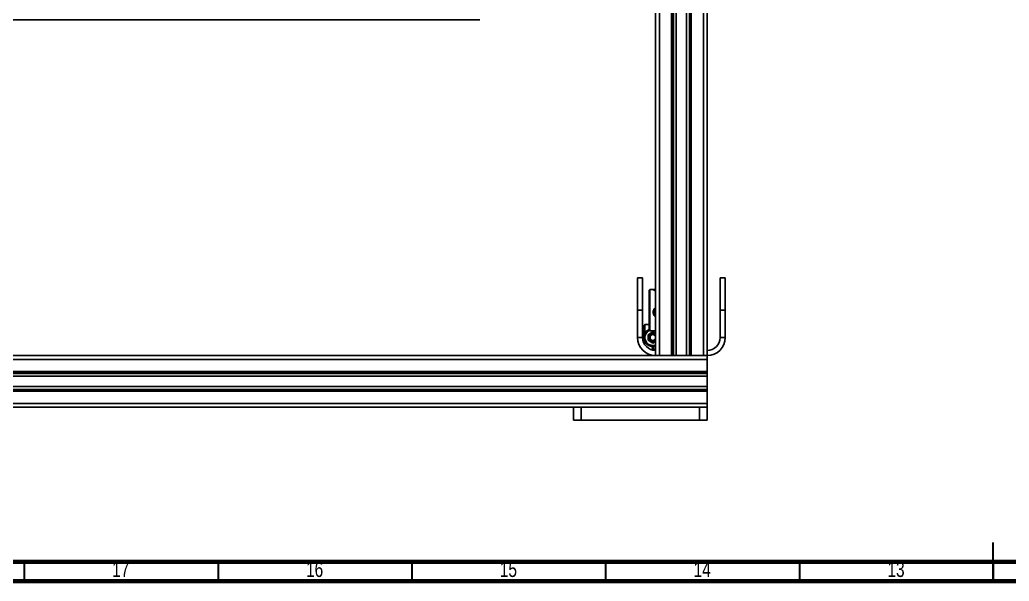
# Model space of a CAD drawing. Header units: millimetres. Extents: x 15 to 1184, y 5 to 1288.
# Drawn here: x 348.4 to 603.6, y 5 to 149.9 of the extents above; entities that cross this region are included whole.
import ezdxf

# ---------------------------------------------------------------- set-up
doc = ezdxf.new("R2010")
doc.units = ezdxf.units.MM
doc.styles.add('SLDTEXTSTYLE1', font='TXT', dxfattribs={"width": 0.75})

msp = doc.modelspace()

# ---------------------------------------------------------------- linework, layer by layer
at = {"color": 7, "linetype": 'Continuous', "lineweight": 25}
for p, q in [((512.38, 307.9), (512.38, 63.24)), ((513.38, 307.9), (513.38, 63.24)), ((516.51, 307.9), (516.51, 63.24)), ((516.64, 307.9), (516.64, 63.24)), ((516.78, 307.9), (516.78, 63.24)), ((516.84, 307.9), (516.84, 63.24)), ((516.98, 307.9), (516.98, 63.24)), ((517.7, 307.9), (517.7, 63.24)), ((520.38, 307.9), (520.38, 63.24)), ((521.11, 307.9), (521.11, 63.24)), ((521.24, 307.9), (521.24, 63.24)), ((521.31, 307.9), (521.31, 63.24)), ((521.44, 307.9), (521.44, 63.24)), ((521.58, 307.9), (521.58, 63.24)), ((524.71, 307.9), (524.71, 63.24)), ((525.71, 278.9), (525.71, 63.24)), ((467.04, 149.9), (280.38, 149.9)), ((509.04, 83.29), (507.71, 83.29)), ((507.71, 74.95), (507.71, 83.29)), ((509.04, 74.95), (509.04, 83.29)), ((530.38, 83.29), (529.04, 83.29)), ((529.04, 74.95), (529.04, 83.29)), ((530.38, 74.95), (530.38, 83.29)), ((510.88, 80.29), (510.71, 80.12)), ((510.71, 80.12), (510.71, 69.79)), ((511.87, 80.29), (510.88, 80.29)), ((510.88, 80.29), (510.88, 69.62)), ((512.2, 80.29), (512.14, 80.26)), ((512.19, 80.29), (512.15, 80.26)), ((507.71, 74.95), (509.04, 74.95)), ((507.71, 67.9), (507.71, 74.95)), ((509.04, 67.9), (509.04, 74.95)), ((512.19, 74.14), (512.34, 73.9)), ((530.38, 74.95), (529.04, 74.95)), ((529.04, 74.95), (529.04, 67.9)), ((530.38, 74.95), (530.38, 67.9)), ((512.34, 73.9), (512.38, 73.84)), ((509.64, 71.24), (509.38, 70.97)), ((509.38, 66.45), (509.38, 70.97)), ((509.64, 71.24), (509.64, 68.99)), ((510.71, 71.24), (509.64, 71.24)), ((510.45, 68.63), (511.71, 69.36)), ((510.71, 69.79), (510.88, 69.62)), ((511.71, 69.06), (510.71, 68.48)), ((510.88, 69.62), (512.38, 69.62)), ((511.71, 69.36), (511.71, 69.06)), ((511.71, 69.36), (512.38, 68.97)), ((512.38, 68.67), (511.71, 69.06)), ((511.71, 68.76), (511.71, 69.06)), ((507.71, 67.9), (509.04, 67.9)), ((509.64, 66.82), (509.64, 66)), ((510.45, 68.63), (510.71, 68.48)), ((510.45, 67.18), (510.45, 68.63)), ((510.71, 67.33), (510.45, 67.18)), ((511.71, 66.45), (510.45, 67.18)), ((510.71, 68.48), (510.71, 67.33)), ((510.71, 68.48), (510.97, 68.33)), ((510.71, 67.33), (510.97, 67.48)), ((510.71, 67.33), (511.71, 66.75)), ((511.71, 68.76), (510.97, 68.33)), ((510.97, 68.33), (510.97, 67.48)), ((510.97, 67.48), (511.71, 67.05)), ((512.38, 68.37), (511.71, 68.76)), ((511.71, 67.05), (512.38, 67.43)), ((511.71, 66.75), (512.38, 67.13)), ((511.71, 66.75), (511.71, 67.05)), ((512.38, 66.83), (511.71, 66.45)), ((511.71, 66.75), (511.71, 66.45)), ((530.38, 67.9), (529.04, 67.9)), ((511.07, 64.84), (511.55, 64.84)), ((511.55, 64.84), (511.55, 65.58)), ((511.55, 64.84), (511.66, 64.65)), ((511.71, 64.64), (511.71, 65.57)), ((511.74, 64.63), (511.86, 64.84)), ((511.86, 64.84), (511.86, 65.58)), ((511.86, 64.84), (512.38, 64.84)), ((525.71, 62.24), (221.71, 62.24)), ((512.38, 63.24), (235.04, 63.24)), ((511.71, 63.28), (511.71, 63.24)), ((513.38, 63.24), (512.38, 63.24)), ((516.51, 63.24), (513.38, 63.24)), ((516.64, 63.24), (516.51, 63.24)), ((516.78, 63.24), (516.64, 63.24)), ((516.84, 63.24), (516.78, 63.24)), ((516.98, 63.24), (516.84, 63.24)), ((521.11, 63.24), (516.98, 63.24)), ((521.24, 63.24), (521.11, 63.24)), ((521.31, 63.24), (521.24, 63.24)), ((521.44, 63.24), (521.31, 63.24)), ((521.58, 63.24), (521.44, 63.24)), ((524.71, 63.24), (521.58, 63.24)), ((525.71, 63.24), (524.71, 63.24)), ((525.71, 63.24), (525.71, 62.24)), ((525.71, 62.24), (525.71, 59.1)), ((525.71, 59.1), (221.71, 59.1)), ((525.71, 58.97), (221.71, 58.97)), ((525.71, 58.84), (221.71, 58.84)), ((525.71, 58.77), (221.71, 58.77)), ((525.71, 59.1), (525.71, 58.97)), ((525.71, 58.97), (525.71, 58.84)), ((525.71, 58.84), (525.71, 58.77)), ((525.71, 58.77), (525.71, 58.64)), ((525.71, 58.64), (221.71, 58.64)), ((525.71, 57.91), (221.71, 57.91)), ((525.71, 58.64), (525.71, 57.91)), ((525.71, 57.91), (525.71, 55.23)), ((525.71, 55.23), (221.71, 55.23)), ((525.71, 54.5), (221.71, 54.5)), ((525.71, 54.37), (221.71, 54.37)), ((525.71, 54.3), (221.71, 54.3)), ((525.71, 54.17), (221.71, 54.17)), ((525.71, 54.04), (221.71, 54.04)), ((525.71, 55.23), (525.71, 54.5)), ((525.71, 54.5), (525.71, 54.37)), ((525.71, 54.37), (525.71, 54.3)), ((525.71, 54.3), (525.71, 54.17)), ((525.71, 54.17), (525.71, 54.04)), ((525.71, 54.04), (525.71, 50.9)), ((525.71, 50.9), (221.71, 50.9)), ((492.21, 49.9), (255.21, 49.9)), ((491.21, 46.57), (491.21, 49.9)), ((492.21, 49.9), (493.21, 49.9)), ((493.21, 49.9), (493.21, 46.57)), ((493.21, 49.9), (523.71, 49.9)), ((523.71, 46.57), (523.71, 49.9)), ((523.71, 49.9), (524.71, 49.9)), ((525.71, 49.9), (524.71, 49.9)), ((525.71, 50.9), (525.71, 49.9)), ((525.71, 49.9), (525.71, 46.57)), ((493.21, 46.57), (491.21, 46.57)), ((493.21, 46.57), (523.71, 46.57)), ((525.71, 46.57), (523.71, 46.57))]:
    msp.add_line(p, q, dxfattribs=at)
at = {"color": 7, "linetype": 'Continuous', "lineweight": 35}
for p, q in [((599.5, 5), (599.5, 15)), ((349.5, 10), (349.5, 5)), ((399.5, 10), (399.5, 5)), ((449.5, 10), (449.5, 5)), ((499.5, 10), (499.5, 5)), ((549.5, 10), (549.5, 5)), ((599.5, 10), (599.5, 5))]:
    msp.add_line(p, q, dxfattribs=at)
at = {"color": 7, "linetype": 'Continuous', "lineweight": 70}
for p, q in [((1179, 10), (20, 10)), ((1184, 5), (15, 5))]:
    msp.add_line(p, q, dxfattribs=at)
at = {"color": 7, "linetype": 'Continuous', "lineweight": 25, "flags": 128}
msp.add_lwpolyline([(512.38, 80.2), (512.26, 80.22), (512.14, 80.26)], dxfattribs=at)
at = {"color": 7, "linetype": 'Continuous', "lineweight": 25}
for centre, radius, start, end in [((512.46, 79.53), 0.804, 95.7321, 108.3648), ((513.2, 74.44), 1.06, 141.2231, 196.4728), ((511.71, 67.9), 2.33, 115.3769, 180), ((512.38, 67.9), 4.67, 180, 270), ((512.38, 67.9), 3.33, 180, 270), ((511.71, 67.9), 2.33, 180, 286.6015), ((525.71, 67.9), 3.33, 270, 0), ((525.71, 67.9), 4.67, 270, 0)]:
    msp.add_arc(centre, radius, start, end, dxfattribs=at)
at = {"color": 8, "linetype": 'Continuous', "lineweight": 25}
for start, end in [(117.4053, 180), (180, 288.8191)]:
    msp.add_arc((511.71, 67.9), 2.07, start, end, dxfattribs=at)
at = {"color": 7, "linetype": 'Continuous', "lineweight": 25}
for points, knots in [([(512.15, 80.27), (512.11, 80.27), (511.96, 80.28), (511.81, 80.29), (511.78, 80.27), (511.76, 80.26)], [0, 0, 0, 0, 0.149818, 0.597037, 1, 1, 1, 1]), ([(511.76, 80.26), (511.78, 80.24), (511.81, 80.21), (512.03, 80.11), (512.26, 80.05), (512.38, 80.02)], [0, 0, 0, 0, 0.332436, 0.675629, 1, 1, 1, 1]), ([(512.14, 80.26), (512.11, 80.25), (512.06, 80.22), (512.04, 80.2), (512.03, 80.2)], [0, 0, 0, 0, 0.667606, 1, 1, 1, 1]), ([(512.38, 75.62), (512.26, 75.52), (512.01, 75.31), (511.8, 74.88), (511.78, 74.58), (511.76, 74.44)], [0, 0, 0, 0, 0.34452, 0.696286, 1, 1, 1, 1]), ([(511.76, 74.44), (511.78, 74.29), (511.81, 73.97), (512.03, 73.57), (512.26, 73.38), (512.38, 73.3)], [0, 0, 0, 0, 0.343441, 0.68644, 1, 1, 1, 1]), ([(511.89, 74.47), (511.88, 74.43), (511.86, 74.25), (511.98, 73.92), (512.16, 73.6), (512.33, 73.48), (512.38, 73.45)], [0, 0, 0, 0, 0.0880676, 0.4698749, 0.8517292, 1, 1, 1, 1]), ([(512.19, 74.14), (512.16, 74.26), (512.1, 74.49), (512.17, 74.85), (512.27, 75.09), (512.37, 75.18), (512.38, 75.19)], [0, 0, 0, 0, 0.317185, 0.6362135, 0.9717162, 1, 1, 1, 1])]:
    msp.add_open_spline(points, degree=3, knots=knots, dxfattribs=at)
at = {"color": 8, "linetype": 'Continuous', "lineweight": 25}
msp.add_open_spline([(511.76, 74.44), (511.83, 74.45), (511.9, 74.45), (511.97, 74.46), (511.98, 74.46)], degree=3, knots=[0, 0, 0, 0, 0.883744, 1, 1, 1, 1], dxfattribs=at)

# ---------------------------------------------------------------- texts
at = {"color": 7, "linetype": 'Continuous', "lineweight": 0, "char_height": 3.969, "attachment_point": 2, "style": 'SLDTEXTSTYLE1'}
for s, insert in [('17', (374.42, 10.06)), ('16', (424.42, 10.06)), ('15', (474.42, 10.06)), ('14', (524.42, 10.06)), ('13', (574.42, 10.06))]:
    msp.add_mtext(s, dxfattribs=dict(at, insert=insert))

doc.saveas('drawing.dxf')
